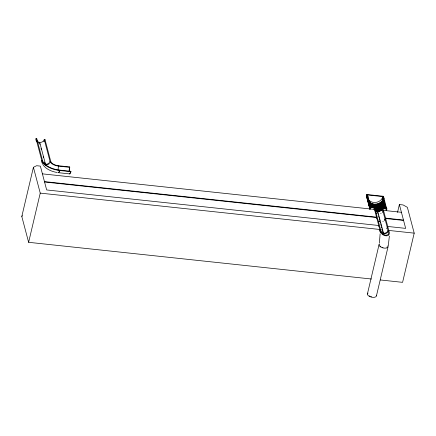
<?xml version="1.0" encoding="UTF-8"?>
<svg xmlns="http://www.w3.org/2000/svg" width="436" height="436" viewBox="0 0 436 436"><rect width="100%" height="100%" fill="white"/><g stroke="black" fill="none" stroke-linecap="round" stroke-linejoin="round"><path stroke-width="0.65" d="M382.1 208.435L380.693 203.1L381.189 202.577M382.05 209.553L380.219 202.615L380.721 202.091M381.816 202.157L382.154 201.617M375.129 204.092L375.843 204.141L377.527 211.237M380.884 210.228L379.048 203.29L379.647 202.854M381.102 210.25L379.413 203.846L379.979 203.399M389.37 236.099L388.28 245.659M369.472 206.697L369.45 206.103L370.017 206.054M367.128 197.552L369.423 206.74L369.946 206.713M379.375 243.086L380.132 233.756M383.98 198.702L383.233 198.62L385.489 207.16L386.236 207.242L383.517 196.287L366.79 194.5L369.526 205.449L370.278 205.53L368.022 196.99L367.27 196.914M367.553 195.448A7.848 6.644 -14.8 0 1 367.646 194.974L368.017 196.979M368.218 199.143A7.848 6.644 -14.8 0 0 376.17 202.38A7.848 6.644 -14.8 0 0 382.873 196.603L383.228 198.609M379.712 210.806L377.778 203.792L378.459 203.465M384.007 198.206L383.266 198.097M371.477 279.013L28.623 242.312L21.8 216.49L33.414 167.299L36.629 165.713L40.368 166.116L46.663 189.949L378.748 225.499A4.627 3.913 -14.8 0 0 378.65 226.219M28.623 242.312L40.237 193.115L33.414 167.299M373.619 204.68L373.756 204.108L380.884 230.808L382.279 233.522A5.766 2.801 13.3 0 0 383.048 234.203L384.83 235.042A2.589 1.254 13.3 0 0 386.28 235.227L387.986 234.639A5.875 2.856 13.3 0 0 388.345 234.17M375.897 210.713L374.35 204.844L374.497 204.168L376.197 210.593M367.395 294.033L379.048 244.629M376.448 295.842L388.024 246.863M397.518 212.419L399.376 204.549L403.115 204.947L407.377 207.334L414.2 233.151L402.586 282.343L380.268 279.956M369.619 205.432L370.371 205.498M385.593 207.144L386.372 207.111L386.874 208.997A8.622 7.292 -14.8 0 1 386.225 210.713M369.641 205.351L370.148 207.209A8.622 7.292 -14.8 0 0 370 209.307M372.23 204.364L372.475 203.808L373.467 207.547M373.608 207.302L372.905 204.631L373.189 203.999L374.034 207.204M388.345 234.17L388.345 231.609L382.143 208.108A3.853 3.265 -14.8 0 1 377.631 210.986A3.853 3.265 -14.8 0 1 374.666 207.307L370.044 206.811A8.622 7.292 -14.8 0 0 369.897 208.909M382.955 199.105L382.775 199.743L385.037 208.294L385.702 208.473M370.949 203.83L371.298 203.318L372.393 207.411M371.548 204.206L371.946 203.607L372.933 207.351M385.168 208.294L385.32 207.672L383.059 199.121L383.462 199.23M375.091 204.773L375.821 204.8M21.8 216.49L22.465 215.684M369.935 202.98L370.251 202.647L371.521 207.454M371.952 207.313L370.818 203.023L370.344 203.541L370.736 205.176M382.394 200.189L382.11 200.811L384.225 208.822M383.042 200.489L382.759 201.11M369.074 202.048L369.374 201.824L370.78 207.16M369.281 202.729L369.848 202.304L371.112 207.111M373.641 204.658L374.339 204.822M373.799 203.999L374.491 204.157M376.666 204.56L377.287 204.549M376.573 203.906L377.178 203.901M368.224 201.11L368.153 201.759M368.643 200.887L368.823 201.399M381.647 201.192L381.244 201.759L388.841 230.704M369.886 209.062L369.744 208.61L370.377 208.375M372.54 203.699L373.178 203.983M367.777 198.707L367.205 198.821L369.979 209.209M369.739 208.604L367.314 199.443L367.744 199.383M369.461 207.362L369.935 207.269M367.167 198.2L367.788 198.173M371.385 203.225L371.941 203.596M43.039 163.99A4.627 3.913 -14.8 0 1 41.785 160.475L36.014 138.632L36.76 138.713A3.853 3.265 -14.8 0 0 39.725 142.392L45.502 164.236A11.565 5.614 13.3 0 0 46.063 165.489M39.725 142.392A3.853 3.265 -14.8 0 0 44.243 139.509L44.99 139.591L50.761 161.44A4.627 3.913 -14.8 0 1 50.516 162.143M367.286 196.385L368.038 196.462M50.761 161.44A6.938 3.368 13.3 0 0 58.435 165.735L69.656 166.934L69.76 167.331A3.853 0.845 -83.9 0 0 69.373 171.637M44.243 139.509L50.015 161.358A7.712 3.744 13.3 0 0 58.544 166.132L69.76 167.331M36.76 138.713L42.532 160.557A15.418 7.488 13.3 0 0 59.59 170.1L70.812 171.304L70.915 171.702A4.627 1.014 -83.9 0 1 69.488 173.621M41.785 160.475A16.187 7.864 13.3 0 0 59.694 170.498L70.915 171.702M58.533 172.705L69.749 173.91M382.143 208.108L386.77 208.599A8.622 7.292 -14.8 0 1 386.116 210.316M370.148 207.209L374.769 207.705A3.853 3.265 -14.8 0 0 377.734 211.384L383.511 233.227M386.874 208.997L382.252 208.501A3.853 3.265 -14.8 0 1 377.734 211.384M42.417 173.86L374.497 209.411A4.627 3.913 -14.8 0 0 374.404 210.136M401.42 212.294L383.473 210.37A4.627 3.913 -14.8 0 1 382.23 212.446M44.461 181.605L376.541 217.155A4.627 3.913 -14.8 0 0 376.448 217.88M403.469 220.038L385.517 218.114A4.627 3.913 -14.8 0 1 384.28 220.191M44.565 182.003L376.65 217.553A4.627 3.913 -14.8 0 0 376.551 218.278M403.573 220.436L385.62 218.512A4.627 3.913 -14.8 0 1 384.694 220.267M40.237 193.115L379.794 229.467A4.627 3.913 -14.8 0 0 380.454 232.393M414.2 233.151L388.77 230.431A4.627 3.913 -14.8 0 1 382.552 233.729M57.312 172.547C51.83 171.61 45.987 169.348 42.826 164.514M382.781 199.753L383.446 199.933M385.315 207.661L385.936 207.83M370.344 202.577L370.818 203.023M372.567 204.37L372.9 204.615M383.162 200.527L382.514 200.228L384.77 208.768M382.11 200.816L382.759 201.116M378.699 204.075L378.017 204.348L377.778 203.792M371.259 203.917L371.543 204.195M382.258 201.601L381.756 201.252L383.729 208.724M381.249 201.781L381.822 202.179L383.511 208.582M369.445 201.781L369.842 202.293M381.293 202.647L380.819 202.162L382.367 208.032M380.219 202.615L380.693 203.1M368.736 200.849L368.96 201.214M369.112 202.517L369.248 203.002M380.039 203.416L379.723 202.931L381.555 209.869M379.048 203.29L379.413 203.846M367.504 200.07L367.722 200.658M399.376 204.549L405.671 228.377L387.718 226.458A4.627 3.913 -14.8 0 1 386.481 228.535M383.914 199.846L384.051 200.38M384.192 200.914L384.476 201.982M384.617 202.517L384.901 203.585M385.179 204.653L385.32 205.187M385.604 206.255L385.746 206.789M385.626 207.029L386.018 208.522A7.848 6.644 -14.8 0 1 385.844 209.127M383.631 200.478L383.914 201.546M384.051 202.081L384.334 203.149M384.476 203.683L384.759 204.751M385.043 205.819L385.179 206.353M385.32 206.887L385.604 207.95M383.446 201.596L383.729 202.664M384.007 203.732L384.149 204.266M384.29 204.8L384.574 205.868M384.716 206.402L384.993 207.471M385.135 207.999L385.277 208.533M381.571 203.716L381.713 204.25M381.996 205.318L382.279 206.381M382.421 206.915L382.563 207.449M382.699 207.983L382.841 208.517M380.225 204.021L381.211 207.754M381.353 208.288L381.778 209.89M380.437 210.544L378.503 203.53L380.481 211.002M379.178 211.422L377.205 203.95L379.004 210.997M378.252 211.149L376.448 204.097L376.557 204.74M375.854 204.168L377.69 211.106M377.581 212.038L377.821 212.948M378.056 213.825L378.181 214.31M378.568 215.76L378.693 216.245M378.824 216.73L379.075 217.7M379.331 218.665L379.587 219.635M379.745 220.229L379.985 221.139M380.339 222.464L380.47 222.96M380.732 223.957L380.862 224.453M380.993 224.949L381.255 225.941M381.516 226.933L381.778 227.924M382.04 228.922L382.176 229.418M382.394 230.246L382.634 231.156M382.754 231.609L383.026 232.644M376.927 211.144L375.091 204.206L375.914 208.07M376.055 208.599L376.764 211.269M373.881 205.83L374.023 206.364M374.306 207.432L374.448 207.967M374.726 209.035L374.867 209.569M371.036 204.44L371.319 205.509M371.461 206.043L371.745 207.111M370.878 205.71L371.02 206.244M370.175 205.688L367.951 197.503L367.188 197.541L369.445 206.081M370.317 206.223L370.6 207.291M369.526 203.825L369.668 204.359M370.377 207.024L370.513 207.558M368.071 198.696L368.213 199.23M368.633 200.833L368.731 201.481M369.058 202.435L369.156 203.078M368.104 199.208L368.246 199.737M368.513 202.315L368.654 202.844M368.295 202.293L368.578 203.361M368.856 204.43L369.139 205.492M369.281 206.026L369.565 207.095M369.706 207.629L369.984 208.697M39.692 143.504L39.932 144.414M41.017 148.507L41.257 149.417M43.18 156.698L43.42 157.609M44.625 162.159L44.984 163.527M388.917 230.982C389.789 232.879 389.473 235.941 386.77 235.811A3.281 1.591 13.3 0 1 384.841 235.604C382.034 235.02 380.312 232.426 379.87 229.745L374.023 207.623A4.627 3.913 -14.8 0 0 374.099 209.482M367.314 199.443L367.194 198.887M370.322 207.749L369.554 207.825M49.519 163.511A4.627 3.913 -14.8 0 1 44.946 164.835M45.382 165.031A11.565 5.614 13.3 0 1 45.344 164.895M44.99 139.591A4.627 3.913 -14.8 0 1 43.747 141.667M39.175 142.986A4.627 3.913 -14.8 0 1 38.373 142.763M36.951 141.864A4.627 3.913 -14.8 0 1 36.014 138.632M59.694 170.498A4.627 1.014 -83.9 0 1 58.266 172.422M58.277 166.487A4.627 1.014 -83.9 0 1 58.435 165.735M69.171 171.719A4.627 1.014 -83.9 0 1 69.656 166.934M50.015 161.358A3.853 3.265 -14.8 0 1 44.178 163.86M42.597 162.11A3.853 3.265 -14.8 0 1 42.532 160.557M59.59 170.1A3.853 0.845 -83.9 0 1 58.985 171.724M58.141 170.116A3.853 0.845 -83.9 0 1 58.544 166.132M70.812 171.304A3.853 0.845 -83.9 0 1 70.016 173.114M382.999 208.582A4.627 3.913 -14.8 0 1 381.756 210.659M376.78 211.885A4.627 3.913 -14.8 0 1 375.625 211.378M387.833 245.784A4.627 2.245 13.3 0 1 383.271 247.986A4.627 2.245 13.3 0 1 379.434 244.04M388.024 230.35A3.853 3.265 -14.8 0 1 384.803 233.173A3.853 3.265 -14.8 0 1 380.89 231.707M380.519 230.786A3.853 3.265 -14.8 0 1 380.541 229.549M387.097 247.016A3.853 1.875 13.3 0 1 386.95 247.168M383.01 247.544A3.853 1.875 13.3 0 1 382.645 247.446M380.96 246.689A3.853 1.875 13.3 0 1 380.252 246.106M376.333 295.205A4.627 2.245 13.3 0 1 371.216 297.08A4.627 2.245 13.3 0 1 368.038 293.063M371.755 296.818A3.853 1.875 13.3 0 1 371.396 296.736M370.311 296.382A3.853 1.875 13.3 0 1 369.347 295.88M379.702 221.51A4.627 3.913 -14.8 0 1 378.9 221.286M383.244 221.39A4.627 3.913 -14.8 0 1 382.813 221.592M379.402 221.815A4.627 3.913 -14.8 0 1 378.246 221.308M382.307 229.914A4.627 3.913 -14.8 0 1 381.505 229.761M381.091 213.248A4.627 3.913 -14.8 0 1 380.661 213.449M377.254 213.673A4.627 3.913 -14.8 0 1 376.099 213.166M383.517 196.287A8.622 7.292 -14.8 0 1 382.138 199.132M369.864 201.552A8.622 7.292 -14.8 0 1 369.063 200.991M367.423 199.072A8.622 7.292 -14.8 0 1 366.79 194.5M382.241 199.53A8.622 7.292 -14.8 0 0 383.62 196.685L366.894 194.892A8.622 7.292 -14.8 0 0 367.799 199.906M369.968 201.95A8.622 7.292 -14.8 0 1 369.565 201.683M370.698 207.362A7.848 6.644 -14.8 0 1 370.791 206.893M369.673 204.598L369.532 204.064L369.619 204.571"/></g></svg>
